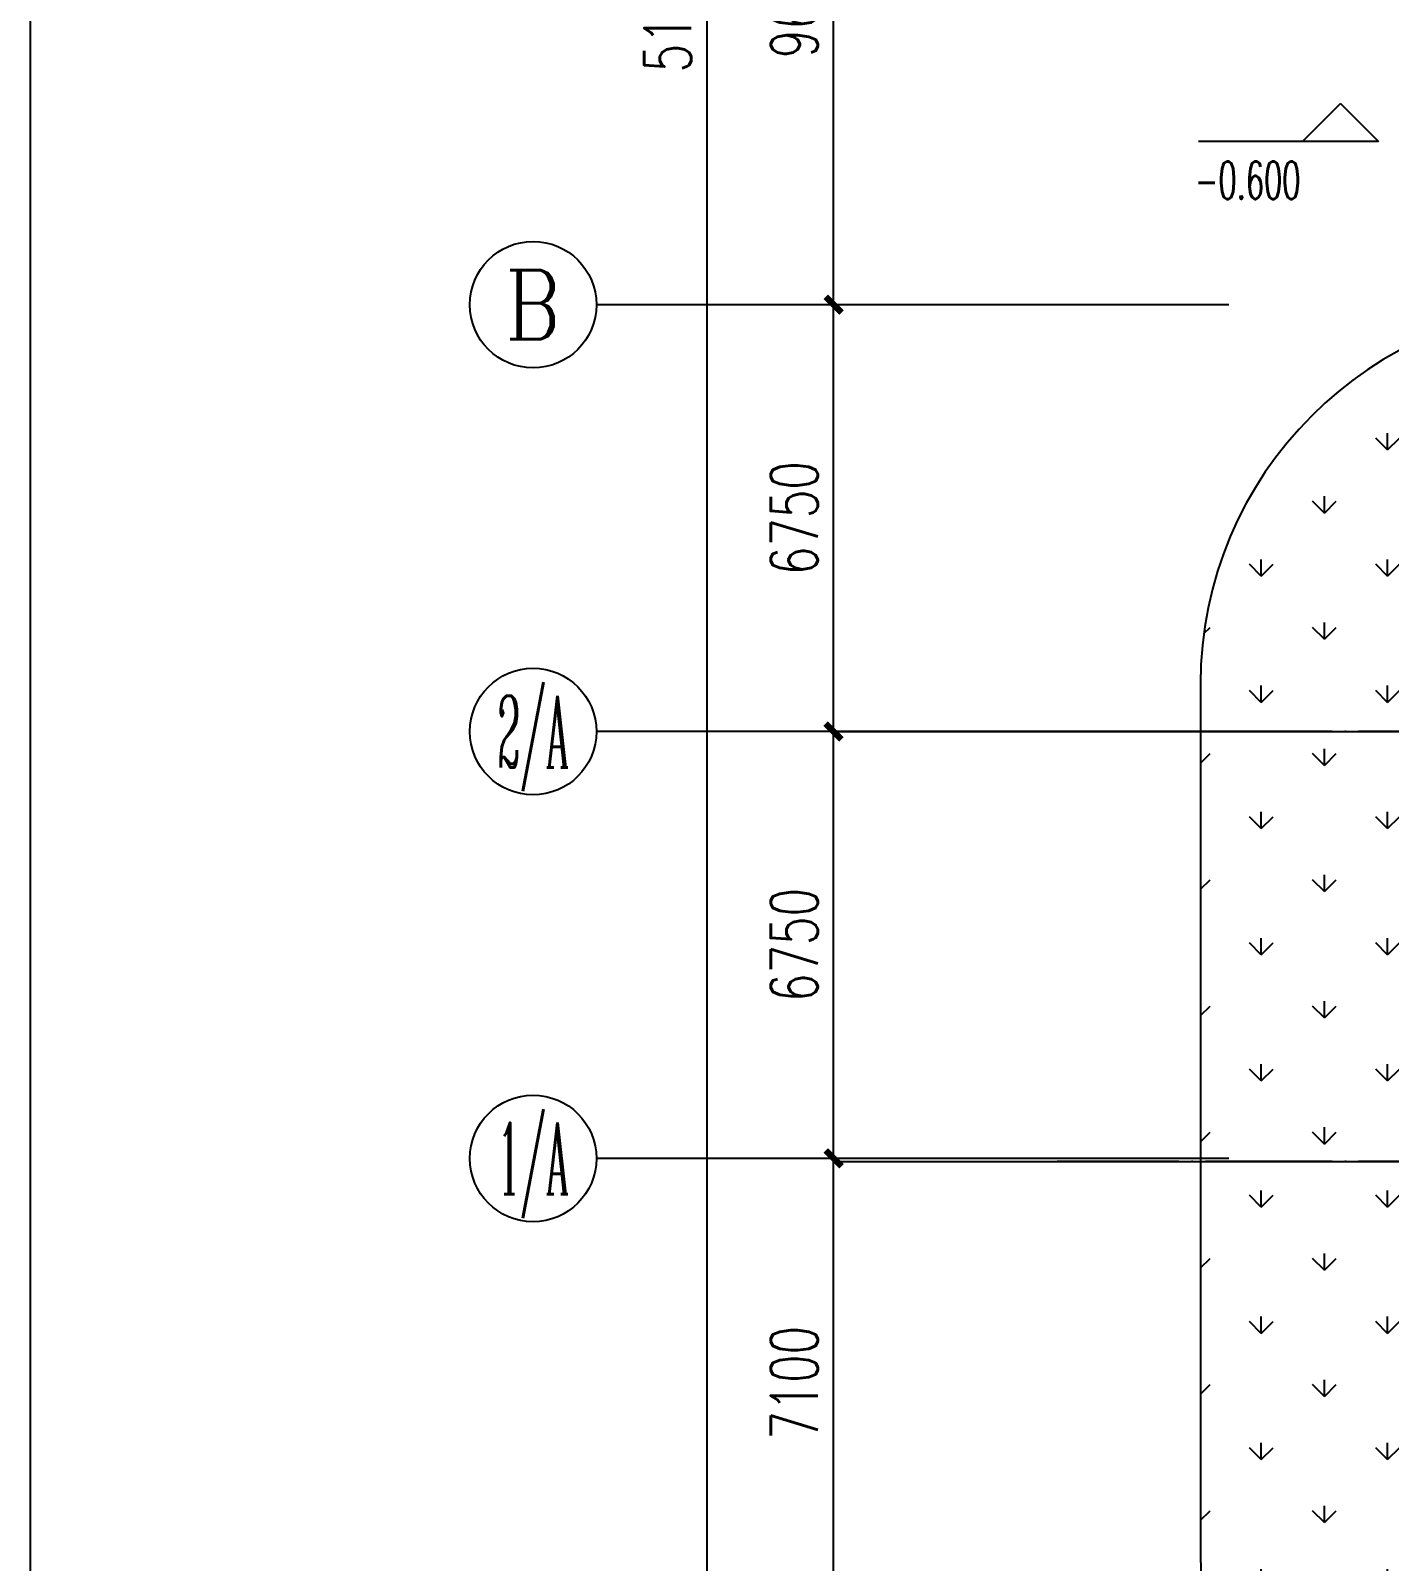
# Model space of a CAD drawing. Extents: x 758840 to 1108724, y -102573 to 143521.
# Drawn here: x 758840 to 780319, y 44466 to 68672 of the extents above; entities that cross this region are included whole.
import ezdxf
from ezdxf.enums import TextEntityAlignment as Align

# ---------------------------------------------------------------- set-up
doc = ezdxf.new("R2010")
doc.units = 0
doc.header["$LTSCALE"] = 1000
doc.header["$MEASUREMENT"] = 0
doc.linetypes.add('DOTE', pattern=[2.42, 2, -0.2, 0.02, -0.2])
for name, color, linetype in [('AXIS', 3, 'Continuous'), ('AXIS_TEXT', 7, 'Continuous'), ('DIM_ELEV', 3, 'Continuous'), ('DOTE', 8, 'DOTE'), ('PUB_HATCH', 8, 'Continuous'), ('PUB_TEXT', 7, 'Continuous'), ('ROAD', 2, 'Continuous')]:
    doc.layers.add(name, color=color, linetype=linetype)
doc.styles.add('_TCH_AXIS', font='COMPLEX', dxfattribs={"bigfont": 'GBCBIG'})
doc.styles.add('_TCH_DIM', font='SIMPLEX.shx', dxfattribs={"width": 0.8, "bigfont": 'GBCBIG.shx'})
doc.styles.add('_TCH_DIM_T3', font='SIMPLEX', dxfattribs={"width": 0.705882, "bigfont": 'GBCBIG'})
doc.styles.add('COMPLEX', font='COMPLEX')
doc.dimstyles.new('_TCH_ARCH&&250', dxfattribs={"dimtxt": 743.75, "dimasz": 250, "dimexe": 625, "dimexo": 750, "dimgap": 250, "dimtad": 1, "dimdec": 0, "dimzin": 0, "dimdsep": 46, "dimtxsty": '_TCH_DIM_T3', "dimblk": 'ARCHTICK', "dimcen": 0.09, "dimclrt": 7, "dimazin": 2, "dimtfac": 1, "dimtdec": 0, "dimtix": 1, "dimtmove": 2, "dimatfit": 3, "dimfxl": 1, "dimtolj": 1, "dimtzin": 0, "dimarcsym": 0})

# ---------------------------------------------------------------- blocks, each defined once
blk = doc.blocks.new('_ArchTick')
at = {"color": 0, "linetype": 'ByBlock', "const_width": 0.4}
blk.add_lwpolyline([(-0.5, -0.5), (0.5, 0.5)], dxfattribs=at)
blk = doc.blocks.new('*D40')
at = {"layer": 'AXIS', "color": 0, "lineweight": -2, "transparency": 16777216}
for p, q in [((777033, 73938), (770908, 73938)), ((771533, 64338), (771533, 73938)), ((777033, 64338), (770908, 64338))]:
    blk.add_line(p, q, dxfattribs=at)
at = {"layer": 'Defpoints', "color": 0, "transparency": 16777216}
for p in [(771533, 73938), (777783, 73938), (777783, 64338)]:
    blk.add_point(p, dxfattribs=at)
at = {"layer": 'AXIS', "color": 0, "lineweight": -2, "transparency": 16777216, "xscale": 250, "yscale": 250, "zscale": 250}
for p, rotation in [((771533, 73938), 90), ((771533, 64338), 270)]:
    blk.add_blockref('_ArchTick', p, dxfattribs=dict(at, rotation=rotation))
at = {"layer": 'AXIS', "color": 7, "transparency": 16777216, "insert": (770911, 69138), "char_height": 743.8, "attachment_point": 5, "rotation": 90, "style": '_TCH_DIM_T3'}
blk.add_mtext('\\A1;9600', dxfattribs=at)
blk = doc.blocks.new('*D41')
at = {"layer": 'AXIS', "color": 0, "lineweight": -2, "transparency": 16777216}
for p, q in [((777033, 64338), (770908, 64338)), ((771533, 57588), (771533, 64338)), ((777033, 57588), (770908, 57588))]:
    blk.add_line(p, q, dxfattribs=at)
at = {"layer": 'Defpoints', "color": 0, "transparency": 16777216}
for p in [(771533, 64338), (777783, 64338), (777783, 57588)]:
    blk.add_point(p, dxfattribs=at)
at = {"layer": 'AXIS', "color": 0, "lineweight": -2, "transparency": 16777216, "xscale": 250, "yscale": 250, "zscale": 250}
for p, rotation in [((771533, 64338), 90), ((771533, 57588), 270)]:
    blk.add_blockref('_ArchTick', p, dxfattribs=dict(at, rotation=rotation))
at = {"layer": 'AXIS', "color": 7, "transparency": 16777216, "insert": (770911, 60963), "char_height": 743.8, "attachment_point": 5, "rotation": 90, "style": '_TCH_DIM_T3'}
blk.add_mtext('\\A1;6750', dxfattribs=at)
blk = doc.blocks.new('*D42')
at = {"layer": 'AXIS', "color": 0, "lineweight": -2, "transparency": 16777216}
for p, q in [((777033, 57588), (770908, 57588)), ((771533, 50838), (771533, 57588)), ((777033, 50838), (770908, 50838))]:
    blk.add_line(p, q, dxfattribs=at)
at = {"layer": 'Defpoints', "color": 0, "transparency": 16777216}
for p in [(771533, 57588), (777783, 57588), (777783, 50838)]:
    blk.add_point(p, dxfattribs=at)
at = {"layer": 'AXIS', "color": 0, "lineweight": -2, "transparency": 16777216, "xscale": 250, "yscale": 250, "zscale": 250}
for p, rotation in [((771533, 57588), 90), ((771533, 50838), 270)]:
    blk.add_blockref('_ArchTick', p, dxfattribs=dict(at, rotation=rotation))
at = {"layer": 'AXIS', "color": 7, "transparency": 16777216, "insert": (770911, 54213), "char_height": 743.8, "attachment_point": 5, "rotation": 90, "style": '_TCH_DIM_T3'}
blk.add_mtext('\\A1;6750', dxfattribs=at)
blk = doc.blocks.new('*D43')
at = {"layer": 'AXIS', "color": 0, "lineweight": -2, "transparency": 16777216}
for p, q in [((777033, 50838), (770908, 50838)), ((771533, 43738), (771533, 50838)), ((777033, 43738), (770908, 43738))]:
    blk.add_line(p, q, dxfattribs=at)
at = {"layer": 'Defpoints', "color": 0, "transparency": 16777216}
for p in [(771533, 50838), (777783, 50838), (777783, 43738)]:
    blk.add_point(p, dxfattribs=at)
at = {"layer": 'AXIS', "color": 0, "lineweight": -2, "transparency": 16777216, "xscale": 250, "yscale": 250, "zscale": 250}
for p, rotation in [((771533, 50838), 90), ((771533, 43738), 270)]:
    blk.add_blockref('_ArchTick', p, dxfattribs=dict(at, rotation=rotation))
at = {"layer": 'AXIS', "color": 7, "transparency": 16777216, "insert": (770911, 47288), "char_height": 743.8, "attachment_point": 5, "rotation": 90, "style": '_TCH_DIM_T3'}
blk.add_mtext('\\A1;7100', dxfattribs=at)
blk = doc.blocks.new('*D47')
at = {"layer": 'AXIS', "color": 0, "lineweight": -2, "transparency": 16777216}
for p, q in [((777033, 94838), (768908, 94838)), ((769533, 43438), (769533, 94838)), ((777033, 43438), (768908, 43438))]:
    blk.add_line(p, q, dxfattribs=at)
at = {"layer": 'Defpoints', "color": 0, "transparency": 16777216}
for p in [(769533, 94838), (777783, 94838), (777783, 43438)]:
    blk.add_point(p, dxfattribs=at)
at = {"layer": 'AXIS', "color": 0, "lineweight": -2, "transparency": 16777216, "xscale": 250, "yscale": 250, "zscale": 250}
for p, rotation in [((769533, 94838), 90), ((769533, 43438), 270)]:
    blk.add_blockref('_ArchTick', p, dxfattribs=dict(at, rotation=rotation))
at = {"layer": 'AXIS', "color": 7, "transparency": 16777216, "insert": (768911, 69138), "char_height": 743.8, "attachment_point": 5, "rotation": 90, "style": '_TCH_DIM_T3'}
blk.add_mtext('\\A1;51400', dxfattribs=at)
blk = doc.blocks.new('_AXISO')
blk.add_circle((0, 0), 0.5)
at = {"layer": 'AXIS_TEXT', "style": 'COMPLEX', "width": 1.041667}
blk.add_attdef('A', text='', height=0.56, dxfattribs=at).set_placement((-0.25, -0.28), (0.25, -0.28), align=Align.FIT)

msp = doc.modelspace()

# ---------------------------------------------------------------- hatches: boundary and pattern name
at = {"layer": 'PUB_HATCH', "ltscale": 5}
h = msp.add_hatch(dxfattribs=at)
h.set_pattern_fill('GRASS', color=256, scale=500)
h.set_pattern_definition([(90, (17972.4, 56052.9), (-997.7955, 997.7955), [264.5807, -1731.0102]), (45, (17972.4, 56052.9), (-997.7962, 997.7962), [264.5807, -1146.5161]), (135, (17972.4, 56052.9), (-997.7962, -997.7962), [264.5807, -1146.5161])])
h.paths.add_polyline_path([(788033.02, 64337.52), (783333.02, 64337.52, 0.41421356), (777333.02, 58337.52), (777333.02, 44637.52, 0.34680204), (788833.02, 30051.57), (788833.02, 40837.52), (788833.02, 42637.52), (788033.02, 42637.52)])

# ---------------------------------------------------------------- linework, layer by layer
at = {"ltscale": 5}
msp.add_lwpolyline([(758839.58, 143520.74), (933781.96, 143520.74), (933781.96, 9712.17), (758839.58, 9712.17)], close=True, dxfattribs=at)
at = {"layer": 'AXIS'}
for p, q in [((777783.02, 64337.52), (767783.02, 64337.52)), ((777783.02, 57587.52), (767783.02, 57587.52)), ((777783.02, 50837.52), (767783.02, 50837.52))]:
    msp.add_line(p, q, dxfattribs=at)
at = {"layer": 'AXIS', "color": 252, "linetype": 'ByBlock'}
for p, q in [((771533.02, 57587.52), (914933.02, 57587.52)), ((771533.02, 50787.52), (914933.02, 50787.52))]:
    msp.add_line(p, q, dxfattribs=at)
at = {"layer": 'DIM_ELEV'}
for p, q in [((779547.84, 67518.19), (778947.84, 66918.19)), ((779547.84, 67518.19), (780147.84, 66918.19)), ((780147.84, 66918.19), (777303.04, 66918.19))]:
    msp.add_line(p, q, dxfattribs=at)
at = {"layer": 'DOTE'}
for p, q in [((914933.02, 57587.52), (775066.25, 57587.52)), ((914933.02, 50787.52), (775066.25, 50787.52))]:
    msp.add_line(p, q, dxfattribs=at)
at = {"layer": 'ROAD'}
msp.add_line((777333.02, 58337.52), (777333.02, 44637.52), dxfattribs=at)
for centre, radius, start, end in [((783333.02, 58337.52), 6000, 90, 180), ((792333.02, 44637.52), 15000, 180, 270)]:
    msp.add_arc(centre, radius, start, end, dxfattribs=at)

# ---------------------------------------------------------------- block references
at = {"layer": 'AXIS'}
ref = msp.add_blockref('_AXISO', (766783.02, 64337.52), dxfattribs=dict(at, xscale=2000, yscale=2000, zscale=2000))
ref.add_attrib('A', 'B', dxfattribs={"layer": 'AXIS_TEXT', "ltscale": 5, "height": 1088.14, "style": '_TCH_AXIS'}).set_placement((766342.58, 63793.45), (767223.46, 63793.45), align=Align.FIT)
ref = msp.add_blockref('_AXISO', (766783.02, 57587.52), dxfattribs=dict(at, xscale=2000, yscale=2000, zscale=2000))
ref.add_attrib('A', '2/A', dxfattribs={"layer": 'AXIS_TEXT', "ltscale": 5, "height": 1131.371, "style": '_TCH_AXIS', "width": 0.35}).set_placement((766217.33, 57021.84), (767348.71, 57021.84), align=Align.FIT)
ref = msp.add_blockref('_AXISO', (766783.02, 50837.52), dxfattribs=dict(at, xscale=2000, yscale=2000, zscale=2000))
ref.add_attrib('A', '1/A', dxfattribs={"layer": 'AXIS_TEXT', "ltscale": 5, "height": 1131.371, "style": '_TCH_AXIS', "width": 0.381818}).set_placement((766217.33, 50271.84), (767348.71, 50271.84), align=Align.FIT)

# ---------------------------------------------------------------- texts
at = {"layer": 'PUB_TEXT', "style": '_TCH_DIM', "width": 0.564706}
msp.add_text('-0.600', height=595, dxfattribs=at).set_placement((777243.04, 66008.19))

# ---------------------------------------------------------------- dimensions: what is measured, and where the dimension line sits
at = {"layer": 'AXIS'}
for p1, p2, distance, picture, middle in [((777783.02, 43437.52), (777783.02, 94837.52), 8250, '*D47', (768911.15, 69137.52)), ((777783.02, 64337.52), (777783.02, 73937.52), 6250, '*D40', (770911.15, 69137.52)), ((777783.02, 57587.52), (777783.02, 64337.52), 6250, '*D41', (770911.15, 60962.52)), ((777783.02, 50837.52), (777783.02, 57587.52), 6250, '*D42', (770911.15, 54212.52)), ((777783.02, 43737.52), (777783.02, 50837.52), 6250, '*D43', (770911.15, 47287.52))]:
    dim = msp.add_aligned_dim(p1=p1, p2=p2, distance=distance, dimstyle='_TCH_ARCH&&250', dxfattribs=at)
    dim.commit()
    dim.dimension.update_dxf_attribs({"geometry": picture, "text_midpoint": middle})

doc.saveas('drawing.dxf')
